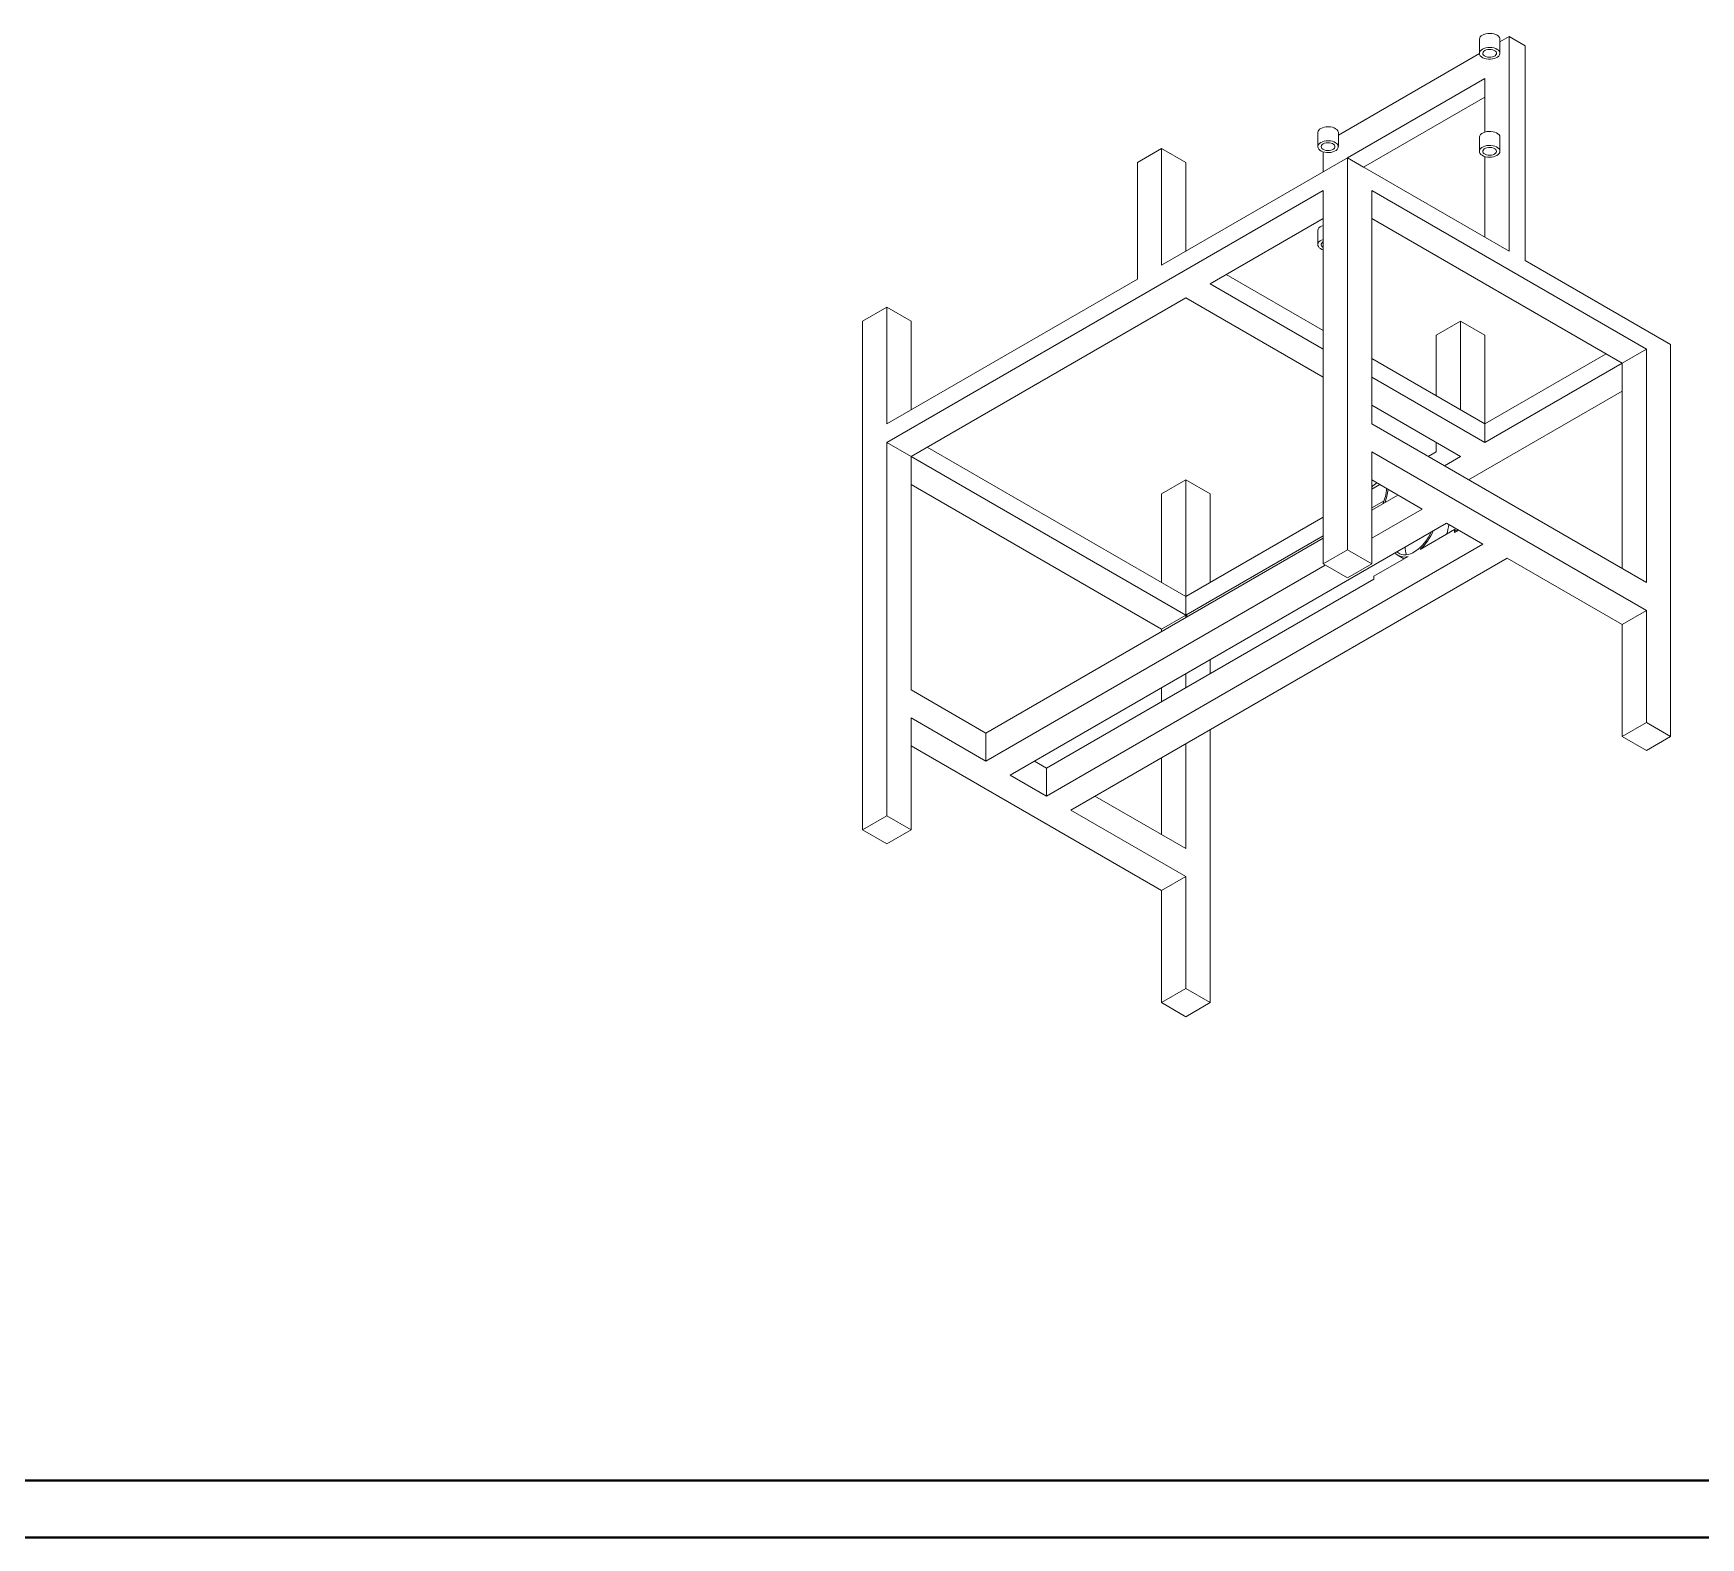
# Model space of a CAD drawing. Header units: millimetres. Extents: x 0 to 1189, y 0 to 841.
# Drawn here: x 663.7 to 955.5, y 0.2 to 263.4 of the extents above; entities that cross this region are included whole.
import ezdxf

# ---------------------------------------------------------------- set-up
doc = ezdxf.new("R2010")
doc.units = ezdxf.units.MM

msp = doc.modelspace()

# ---------------------------------------------------------------- linework, layer by layer
at = {"color": 7, "linetype": 'Continuous', "lineweight": 15}
for p, q in [((920.36, 261.89), (921.96, 262.81)), ((921.96, 262.81), (921.96, 225.25)), ((921.96, 262.81), (924.79, 261.18)), ((892.08, 245.57), (916.77, 259.82)), ((916.76, 262.32), (916.76, 259.88)), ((920.36, 259.88), (920.36, 262.32)), ((924.79, 261.18), (924.79, 223.62)), ((917.71, 255.47), (893.67, 241.59)), ((917.71, 255.47), (917.71, 246.09)), ((917.71, 252.2), (896.5, 239.95)), ((888.48, 246), (888.48, 243.55)), ((892.08, 243.55), (892.08, 246)), ((916.76, 245.18), (916.76, 242.73)), ((920.36, 242.73), (920.36, 245.18)), ((856.9, 240.77), (861.15, 243.22)), ((861.15, 243.22), (861.15, 222.8)), ((861.15, 243.22), (865.39, 240.77)), ((889.43, 242.63), (889.43, 239.13)), ((856.9, 240.77), (856.9, 220.36)), ((861.15, 222.8), (893.67, 241.58)), ((865.39, 240.77), (865.39, 225.25)), ((893.67, 241.59), (893.67, 241.58)), ((893.67, 241.59), (896.5, 239.95)), ((893.67, 241.58), (893.67, 172.99)), ((893.67, 241.58), (921.96, 225.25)), ((896.5, 239.95), (896.5, 239.95)), ((917.71, 241.81), (917.71, 227.7)), ((813.06, 191.78), (889.43, 235.87)), ((889.43, 170.54), (889.43, 235.87)), ((897.92, 235.87), (946, 208.11)), ((897.92, 195.04), (897.92, 235.87)), ((869.63, 219.54), (889.43, 230.97)), ((897.92, 230.97), (941.76, 205.66)), ((888.48, 228.85), (888.48, 226.4)), ((924.79, 223.62), (950.24, 208.93)), ((813.06, 195.05), (856.9, 220.36)), ((889.43, 208.11), (869.63, 219.54)), ((889.43, 211.37), (872.46, 221.17)), ((817.31, 189.33), (865.39, 217.09)), ((889.43, 203.21), (865.39, 217.09)), ((808.82, 213.01), (813.06, 215.46)), ((813.06, 215.46), (813.06, 195.05)), ((813.06, 215.46), (817.31, 213.01)), ((808.82, 213.01), (808.82, 124.01)), ((817.31, 213.01), (817.31, 197.5)), ((909.23, 210.56), (913.47, 213.01)), ((909.23, 210.56), (909.23, 199.95)), ((913.47, 213.01), (913.47, 197.5)), ((913.47, 213.01), (917.71, 210.56)), ((917.71, 210.56), (917.71, 195.05)), ((938.93, 207.29), (917.71, 195.05)), ((946, 208.11), (941.76, 205.66)), ((946, 167.28), (946, 208.11)), ((950.24, 208.93), (950.24, 140.34)), ((917.71, 195.05), (897.92, 206.48)), ((941.76, 205.66), (917.71, 191.78)), ((941.76, 169.73), (941.76, 205.66)), ((917.71, 191.78), (897.92, 203.21)), ((941.76, 200.76), (914.88, 185.25)), ((913.47, 189.33), (897.92, 198.31)), ((946, 167.28), (897.92, 195.04)), ((917.71, 195.05), (917.71, 191.78)), ((813.06, 126.46), (813.06, 191.78)), ((817.31, 189.33), (813.06, 191.78)), ((865.39, 164.84), (820.13, 190.96)), ((946, 162.38), (897.92, 190.14)), ((897.92, 170.54), (897.92, 190.14)), ((909.23, 190.15), (907.81, 189.33)), ((909.23, 191.78), (909.23, 190.15)), ((817.31, 148.5), (817.31, 189.33)), ((865.39, 161.57), (817.31, 189.33)), ((913.47, 189.33), (910.64, 187.7)), ((861.15, 159.12), (817.31, 184.43)), ((861.15, 182.8), (865.39, 185.25)), ((865.39, 185.25), (865.39, 164.84)), ((865.39, 185.25), (869.63, 182.8)), ((906.75, 180.14), (897.92, 185.24)), ((899.32, 184.43), (897.92, 183.62)), ((861.15, 182.8), (861.15, 167.29)), ((869.63, 182.8), (869.63, 167.29)), ((902.51, 182.59), (897.92, 179.94)), ((900.08, 181.6), (897.92, 180.35)), ((889.43, 178.72), (865.39, 164.84)), ((906.75, 180.14), (897.92, 175.04)), ((911, 177.69), (834.63, 133.6)), ((889.43, 175.45), (865.39, 161.57)), ((912.41, 176.55), (906.39, 173.07)), ((917.36, 174.02), (911, 177.69)), ((912.41, 176.06), (912.41, 176.55)), ((912.84, 176.3), (912.41, 176.55)), ((913.12, 176.47), (912.41, 176.06)), ((889.43, 175.04), (830.39, 140.95)), ((917.36, 174.02), (840.99, 129.93)), ((893.67, 172.99), (889.43, 170.54)), ((897.92, 170.54), (893.67, 172.99)), ((889.78, 170.34), (830.39, 136.05)), ((921.6, 171.57), (845.24, 127.48)), ((889.43, 170.54), (893.67, 168.09)), ((893.67, 168.09), (897.92, 170.54)), ((904.29, 171.86), (898.27, 168.38)), ((902.54, 172.03), (903.56, 171.44)), ((941.76, 159.93), (921.6, 171.57)), ((898.27, 167.89), (840.99, 134.83)), ((898.27, 168.38), (898.27, 167.89)), ((865.39, 164.84), (865.39, 161.57)), ((865.39, 161.57), (861.15, 159.12)), ((865.75, 161.37), (865.39, 161.57)), ((865.39, 161.16), (865.39, 161.57)), ((941.76, 159.93), (946, 162.38)), ((946, 142.79), (946, 162.38)), ((861.15, 158.71), (861.15, 159.12)), ((941.76, 140.34), (941.76, 159.93)), ((869.63, 151.36), (869.63, 153.81)), ((861.15, 146.46), (861.15, 148.91)), ((865.39, 148.91), (865.39, 151.36)), ((830.39, 140.95), (817.31, 148.5)), ((830.39, 136.05), (817.31, 143.61)), ((817.31, 124.01), (817.31, 143.61)), ((830.39, 136.05), (830.39, 140.95)), ((869.63, 93.8), (869.63, 141.56)), ((946, 142.79), (941.76, 140.34)), ((941.76, 140.34), (946, 137.89)), ((950.24, 140.34), (946, 142.79)), ((946, 137.89), (950.24, 140.34)), ((861.15, 113.4), (817.31, 138.71)), ((865.39, 120.75), (865.39, 139.11)), ((840.99, 134.83), (838.87, 136.05)), ((840.99, 129.93), (840.99, 134.83)), ((861.15, 123.2), (861.15, 136.67)), ((840.99, 129.93), (834.63, 133.6)), ((865.39, 120.75), (849.48, 129.93)), ((813.06, 126.46), (808.82, 124.01)), ((817.31, 124.01), (813.06, 126.46)), ((865.39, 115.85), (845.24, 127.48)), ((808.82, 124.01), (813.06, 121.56)), ((813.06, 121.56), (817.31, 124.01)), ((861.15, 113.4), (865.39, 115.85)), ((865.39, 96.25), (865.39, 115.85)), ((861.15, 93.8), (861.15, 113.4)), ((865.39, 96.25), (861.15, 93.8)), ((861.15, 93.8), (865.39, 91.35)), ((869.63, 93.8), (865.39, 96.25)), ((865.39, 91.35), (869.63, 93.8))]:
    msp.add_line(p, q, dxfattribs=at)
at = {"color": 7, "linetype": 'Continuous', "lineweight": 40}
for p, q in [((25.08, 10.21), (1179.08, 10.21)), ((0.08, 0.21), (1189.08, 0.21))]:
    msp.add_line(p, q, dxfattribs=at)
at = {"color": 7, "linetype": 'Continuous', "lineweight": 15, "flags": 128}
for points in [[(917.29, 263.06), (917.57, 263.19), (917.9, 263.29), (918.25, 263.35), (918.61, 263.36), (918.97, 263.34), (919.31, 263.27), (919.63, 263.16), (919.9, 263.02), (920.11, 262.85), (920.27, 262.66), (920.35, 262.46), (920.36, 262.32)], [(917.29, 260.61), (917.57, 260.74), (917.9, 260.84), (918.25, 260.9), (918.61, 260.91), (918.97, 260.89), (919.31, 260.82), (919.63, 260.71), (919.9, 260.57), (920.11, 260.4), (920.27, 260.21), (920.35, 260.01), (920.36, 259.8), (920.29, 259.59), (920.16, 259.39), (919.96, 259.22), (919.7, 259.07), (919.4, 258.95), (919.06, 258.88), (918.7, 258.84), (918.34, 258.84), (917.98, 258.89), (917.65, 258.98), (917.36, 259.1), (917.11, 259.26), (916.93, 259.44), (916.81, 259.64), (916.76, 259.85), (916.79, 260.06), (916.89, 260.26), (917.06, 260.45), (917.29, 260.61)], [(917.71, 260.37), (917.95, 260.47), (918.23, 260.54), (918.53, 260.57), (918.82, 260.55), (919.11, 260.49), (919.36, 260.39), (919.56, 260.26), (919.69, 260.11), (919.76, 259.94), (919.75, 259.77), (919.66, 259.6), (919.51, 259.45), (919.3, 259.33), (919.04, 259.24), (918.75, 259.19), (918.45, 259.19), (918.16, 259.22), (917.89, 259.3), (917.66, 259.42), (917.49, 259.56), (917.39, 259.72), (917.36, 259.9), (917.41, 260.07), (917.53, 260.23), (917.71, 260.37)], [(889.01, 246.73), (889.29, 246.86), (889.61, 246.96), (889.96, 247.02), (890.32, 247.04), (890.69, 247.01), (891.03, 246.94), (891.34, 246.83), (891.61, 246.69), (891.83, 246.52), (891.98, 246.33), (892.06, 246.13), (892.08, 246)], [(920.36, 245.18), (920.36, 245.2), (920.32, 245.41), (920.2, 245.61), (920.01, 245.79), (919.77, 245.95), (919.48, 246.07), (919.15, 246.16), (918.79, 246.21), (918.43, 246.21), (918.07, 246.18), (917.73, 246.1), (917.43, 245.98), (917.17, 245.83), (916.97, 245.66), (916.83, 245.46), (916.77, 245.26), (916.76, 245.18)], [(889.01, 244.28), (889.29, 244.41), (889.61, 244.51), (889.96, 244.57), (890.32, 244.59), (890.69, 244.56), (891.03, 244.49), (891.34, 244.38), (891.61, 244.24), (891.83, 244.07), (891.98, 243.88), (892.06, 243.68), (892.07, 243.47), (892.01, 243.26), (891.87, 243.07), (891.67, 242.89), (891.42, 242.74), (891.11, 242.63), (890.77, 242.55), (890.42, 242.51), (890.05, 242.52), (889.7, 242.56), (889.37, 242.65), (889.07, 242.78), (888.83, 242.93), (888.64, 243.11), (888.53, 243.31), (888.48, 243.52), (888.51, 243.73), (888.61, 243.93), (888.78, 244.12), (889.01, 244.28)], [(889.43, 244.04), (889.67, 244.14), (889.94, 244.21), (890.24, 244.24), (890.54, 244.22), (890.82, 244.16), (891.07, 244.07), (891.27, 243.94), (891.41, 243.78), (891.47, 243.61), (891.46, 243.44), (891.38, 243.27), (891.23, 243.12), (891.01, 243), (890.76, 242.91), (890.47, 242.86), (890.17, 242.86), (889.87, 242.9), (889.6, 242.97), (889.38, 243.09), (889.21, 243.23), (889.11, 243.4), (889.08, 243.57), (889.13, 243.74), (889.25, 243.9), (889.43, 244.04)], [(919.84, 241.99), (920.07, 242.16), (920.23, 242.34), (920.33, 242.54), (920.36, 242.75), (920.32, 242.96), (920.2, 243.16), (920.01, 243.34), (919.77, 243.5), (919.48, 243.62), (919.15, 243.71), (918.79, 243.76), (918.43, 243.76), (918.07, 243.73), (917.73, 243.65), (917.43, 243.53), (917.17, 243.38), (916.97, 243.21), (916.83, 243.01), (916.77, 242.81), (916.78, 242.6), (916.86, 242.39), (917.01, 242.2), (917.23, 242.03), (917.5, 241.89), (917.81, 241.78), (918.16, 241.72), (918.52, 241.69), (918.88, 241.71), (919.23, 241.76), (919.55, 241.86), (919.84, 241.99)], [(919.41, 242.24), (919.6, 242.38), (919.72, 242.53), (919.76, 242.71), (919.73, 242.88), (919.63, 243.04), (919.46, 243.19), (919.24, 243.3), (918.97, 243.38), (918.68, 243.42), (918.38, 243.41), (918.09, 243.36), (917.83, 243.28), (917.61, 243.15), (917.46, 243), (917.38, 242.84), (917.37, 242.66), (917.43, 242.49), (917.57, 242.34), (917.77, 242.21), (918.02, 242.11), (918.3, 242.05), (918.6, 242.04), (918.9, 242.06), (919.17, 242.13), (919.41, 242.24)], [(889.43, 229.77), (889.14, 229.65), (888.88, 229.51), (888.68, 229.33), (888.55, 229.14), (888.48, 228.93), (888.48, 228.85)], [(889.43, 227.32), (889.14, 227.21), (888.88, 227.06), (888.68, 226.88), (888.55, 226.69), (888.48, 226.48), (888.49, 226.27), (888.58, 226.06), (888.73, 225.87), (888.94, 225.7), (889.21, 225.56), (889.43, 225.48)], [(889.43, 226.89), (889.33, 226.82), (889.18, 226.67), (889.09, 226.51), (889.08, 226.33), (889.15, 226.17), (889.29, 226.01), (889.43, 225.91)], [(902.34, 172.69), (902.52, 172.52), (902.82, 172.33), (903.14, 172.2), (903.5, 172.14), (903.88, 172.14), (904.29, 172.2), (904.7, 172.33), (905.13, 172.51), (905.55, 172.76), (905.98, 173.06), (906.39, 173.42), (906.8, 173.82), (907.18, 174.26), (907.54, 174.74), (907.86, 175.24), (908.16, 175.77), (908.34, 176.16)]]:
    msp.add_lwpolyline(points, dxfattribs=at)
at = {"color": 7, "linetype": 'Continuous', "lineweight": 15}
for centre, radius, start, end in [((917.66, 262.24), 0.9, 114.1971, 174.4827), ((889.38, 245.91), 0.9, 114.1971, 174.4827), ((902.11, 179.51), 6.15, 122.1806, 133.0193), ((893.32, 184.12), 7.22, 334.9032, 356.9328), ((892.94, 184.35), 7.89, 336.8914, 354.387), ((900.1, 179.91), 9.29, 312.602, 337.5043), ((903.97, 178.15), 7.46, 341.31, 354.6977), ((903.62, 173.9), 2.14, 220.8326, 288.2664), ((907.33, 173.44), 3.55, 178.651, 201.3612)]:
    msp.add_arc(centre, radius, start, end, dxfattribs=at)

doc.saveas('drawing.dxf')
